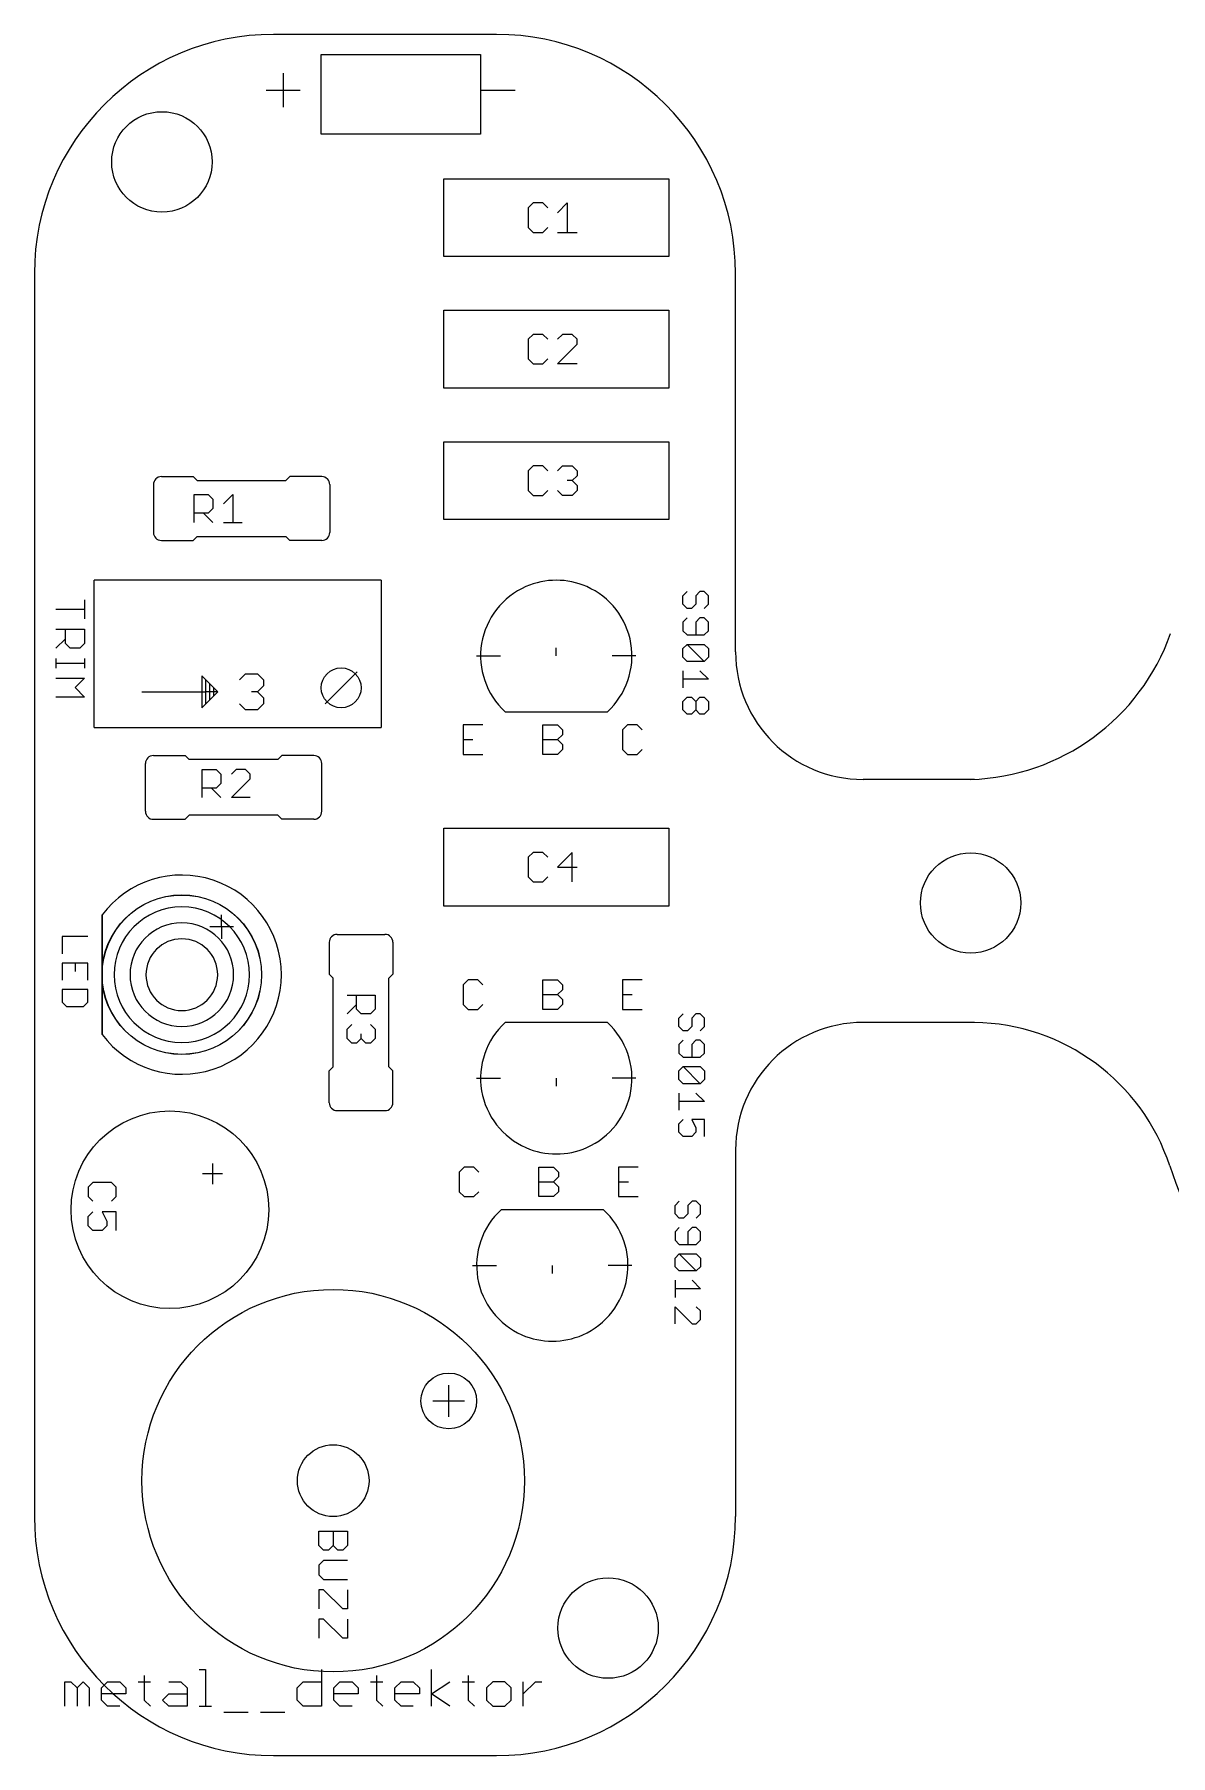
# Model space of a CAD drawing. Extents: x 0 to 93.7, y 0 to 54.9.
# Drawn here: x 0 to 36.2, y 0 to 54.9 of the extents above; entities that cross this region are included whole.
import ezdxf

# ---------------------------------------------------------------- set-up
doc = ezdxf.new("R2010")
doc.units = 0
for name, color, linetype in [('20', 53, 'CONTINUOUS'), ('21', 4, 'CONTINUOUS'), ('22', 21, 'CONTINUOUS'), ('25', 4, 'CONTINUOUS')]:
    doc.layers.add(name, color=color, linetype=linetype)

msp = doc.modelspace()

# ---------------------------------------------------------------- linework, layer by layer
at = {"layer": '20'}
for p, q in [((14.732, 54.864), (7.62, 54.864)), ((0, 47.244), (0, 7.62)), ((22.352, 35.179), (22.352, 47.244)), ((29.845, 31.115), (26.416, 31.115)), ((29.972, 31.115), (29.845, 31.115)), ((29.972, 23.368), (26.416, 23.368)), ((22.352, 19.304), (22.352, 7.62)), ((7.62, 0), (14.732, 0))]:
    msp.add_line(p, q, dxfattribs=at)
for centre in [(4.064, 50.8), (29.845, 27.178), (18.288, 4.064)]:
    msp.add_circle(centre, 1.6, dxfattribs=at)
for centre, radius, start, end in [((7.62, 47.244), 7.62, 90, 180), ((14.732, 47.244), 7.62, 0, 90), ((29.6352, 38.099), 6.9872, 271.7203, 340.47), ((26.416, 35.179), 4.064, 180, 270), ((26.416, 19.304), 4.064, 90, 180), ((29.8817, 16.724), 6.6447, 18.1699, 89.2211), ((62.0945, 27.7584), 27.4064, 199.088, 349.9198), ((7.62, 7.62), 7.62, 180, 270), ((14.732, 7.62), 7.62, 270, 0)]:
    msp.add_arc(centre, radius, start, end, dxfattribs=at)
at = {"layer": '21'}
for p, q in [((9.144, 51.689), (9.144, 54.229)), ((9.144, 54.229), (14.224, 54.229)), ((14.224, 54.229), (14.224, 51.689)), ((7.928, 53.629), (7.928, 52.5444)), ((7.3856, 53.0867), (8.4703, 53.0867)), ((14.2436, 53.0867), (15.3283, 53.0867)), ((14.224, 51.689), (9.144, 51.689)), ((13.054, 50.262), (20.22, 50.262)), ((13.054, 47.782), (13.054, 50.262)), ((20.22, 50.262), (20.22, 47.782)), ((20.22, 47.782), (13.054, 47.782)), ((13.054, 43.591), (13.054, 46.071)), ((13.054, 46.071), (20.22, 46.071)), ((20.22, 46.071), (20.22, 43.591)), ((20.22, 43.591), (13.054, 43.591)), ((13.054, 39.4), (13.054, 41.88)), ((13.054, 41.88), (20.22, 41.88)), ((20.22, 41.88), (20.22, 39.4)), ((4.048, 40.767), (5.064, 40.767)), ((5.191, 40.64), (5.064, 40.767)), ((5.191, 40.64), (8.017, 40.64)), ((8.017, 40.64), (8.144, 40.767)), ((9.16, 40.767), (8.144, 40.767)), ((3.794, 40.513), (3.794, 38.989)), ((9.414, 40.513), (9.414, 38.989)), ((20.22, 39.4), (13.054, 39.4)), ((4.048, 38.735), (5.064, 38.735)), ((5.191, 38.862), (5.064, 38.735)), ((5.191, 38.862), (8.017, 38.862)), ((8.017, 38.862), (8.144, 38.735)), ((9.16, 38.735), (8.144, 38.735)), ((11.049, 37.465), (1.905, 37.465)), ((1.905, 32.766), (1.905, 37.465)), ((11.049, 37.465), (11.049, 32.766)), ((16.637, 35.052), (16.637, 35.306)), ((14.097, 35.052), (14.859, 35.052)), ((19.177, 35.052), (18.415, 35.052)), ((5.461, 34.29), (5.334, 34.417)), ((5.334, 34.417), (5.334, 33.401)), ((5.588, 34.163), (5.461, 34.29)), ((5.461, 33.909), (5.461, 34.29)), ((5.588, 33.655), (5.588, 34.163)), ((5.715, 34.036), (5.588, 34.163)), ((5.842, 33.909), (5.715, 34.036)), ((5.715, 33.782), (5.715, 34.036)), ((6.5405, 34.2908), (6.7312, 34.4815)), ((6.7312, 34.4815), (7.1125, 34.4815)), ((7.1125, 34.4815), (7.3032, 34.2908)), ((7.3032, 34.1001), (7.1125, 33.9095)), ((7.3032, 34.2908), (7.3032, 34.1001)), ((10.287, 34.544), (9.271, 33.528)), ((3.429, 33.909), (5.461, 33.909)), ((5.334, 33.401), (5.461, 33.528)), ((5.842, 33.909), (5.461, 33.909)), ((5.461, 33.528), (5.461, 33.909)), ((5.588, 33.655), (5.461, 33.528)), ((5.715, 33.782), (5.588, 33.655)), ((5.842, 33.909), (5.715, 33.782)), ((6.7312, 33.3375), (6.5405, 33.5282)), ((7.1125, 33.9095), (6.9218, 33.9095)), ((7.1125, 33.9095), (7.3032, 33.7188)), ((7.3032, 33.5282), (7.1125, 33.3375)), ((7.3032, 33.7188), (7.3032, 33.5282)), ((7.1125, 33.3375), (6.7312, 33.3375)), ((15.006, 33.274), (18.268, 33.274)), ((1.905, 32.766), (11.049, 32.766)), ((14.2944, 32.8557), (13.6673, 32.8557)), ((13.6673, 32.8557), (13.6673, 31.9151)), ((13.6673, 32.3854), (13.9809, 32.3854)), ((16.2073, 31.9151), (16.2073, 32.8557)), ((16.2073, 32.8557), (16.6776, 32.8557)), ((16.2073, 32.3854), (16.6776, 32.3854)), ((16.6776, 32.8557), (16.8344, 32.6989)), ((16.8344, 32.5422), (16.6776, 32.3854)), ((16.6776, 32.3854), (16.8344, 32.2286)), ((16.8344, 32.6989), (16.8344, 32.5422)), ((18.9041, 32.8557), (18.7473, 32.6989)), ((18.7473, 32.6989), (18.7473, 32.0719)), ((19.2176, 32.8557), (18.9041, 32.8557)), ((19.3744, 32.6989), (19.2176, 32.8557)), ((3.794, 31.877), (4.81, 31.877)), ((4.937, 31.75), (4.81, 31.877)), ((7.763, 31.75), (7.89, 31.877)), ((8.906, 31.877), (7.89, 31.877)), ((13.6673, 31.9151), (14.2944, 31.9151)), ((16.6776, 31.9151), (16.2073, 31.9151)), ((16.8344, 32.0719), (16.6776, 31.9151)), ((16.8344, 32.2286), (16.8344, 32.0719)), ((18.7473, 32.0719), (18.9041, 31.9151)), ((18.9041, 31.9151), (19.2176, 31.9151)), ((19.2176, 31.9151), (19.3744, 32.0719)), ((3.54, 30.099), (3.54, 31.623)), ((7.763, 31.75), (4.937, 31.75)), ((9.16, 30.099), (9.16, 31.623)), ((3.794, 29.845), (4.81, 29.845)), ((4.937, 29.972), (4.81, 29.845)), ((7.763, 29.972), (4.937, 29.972)), ((7.763, 29.972), (7.89, 29.845)), ((8.906, 29.845), (7.89, 29.845)), ((13.054, 27.081), (13.054, 29.561)), ((13.054, 29.561), (20.22, 29.561)), ((20.22, 29.561), (20.22, 27.081)), ((20.22, 27.081), (13.054, 27.081)), ((2.159, 26.797), (2.159, 22.987)), ((5.969, 26.416), (5.588, 26.416)), ((5.969, 26.416), (5.969, 26.797)), ((6.35, 26.416), (5.969, 26.416)), ((5.969, 26.416), (5.969, 26.035)), ((9.398, 25.924), (9.398, 24.908)), ((9.652, 26.178), (11.176, 26.178)), ((11.43, 25.924), (11.43, 24.908)), ((9.525, 24.781), (9.398, 24.908)), ((9.525, 21.955), (9.525, 24.781)), ((11.303, 24.781), (11.43, 24.908)), ((11.303, 21.955), (11.303, 24.781)), ((13.8241, 24.7277), (13.6673, 24.5709)), ((14.1376, 24.7277), (13.8241, 24.7277)), ((14.2944, 24.5709), (14.1376, 24.7277)), ((16.2073, 23.7871), (16.2073, 24.7277)), ((16.2073, 24.7277), (16.6776, 24.7277)), ((16.6776, 24.7277), (16.8344, 24.5709)), ((19.3744, 24.7277), (18.7473, 24.7277)), ((18.7473, 24.7277), (18.7473, 23.7871)), ((13.6673, 24.5709), (13.6673, 23.9439)), ((16.2073, 24.2574), (16.6776, 24.2574)), ((16.8344, 24.4142), (16.6776, 24.2574)), ((16.6776, 24.2574), (16.8344, 24.1006)), ((16.8344, 24.5709), (16.8344, 24.4142)), ((18.7473, 24.2574), (19.0609, 24.2574)), ((13.6673, 23.9439), (13.8241, 23.7871)), ((13.8241, 23.7871), (14.1376, 23.7871)), ((14.1376, 23.7871), (14.2944, 23.9439)), ((16.6776, 23.7871), (16.2073, 23.7871)), ((16.8344, 23.9439), (16.6776, 23.7871)), ((16.8344, 24.1006), (16.8344, 23.9439)), ((18.7473, 23.7871), (19.3744, 23.7871)), ((18.268, 23.368), (15.006, 23.368)), ((9.525, 21.955), (9.398, 21.828)), ((11.303, 21.955), (11.43, 21.828)), ((9.398, 20.812), (9.398, 21.828)), ((11.43, 20.812), (11.43, 21.828)), ((14.097, 21.59), (14.859, 21.59)), ((16.637, 21.59), (16.637, 21.336)), ((19.177, 21.59), (18.415, 21.59)), ((9.652, 20.558), (11.176, 20.558)), ((5.6896, 18.2118), (5.6896, 18.8722)), ((13.6971, 18.7587), (13.5403, 18.6019)), ((14.0106, 18.7587), (13.6971, 18.7587)), ((14.1674, 18.6019), (14.0106, 18.7587)), ((16.0803, 17.8181), (16.0803, 18.7587)), ((16.0803, 18.7587), (16.5506, 18.7587)), ((16.5506, 18.7587), (16.7074, 18.6019)), ((19.2474, 18.7587), (18.6203, 18.7587)), ((18.6203, 18.7587), (18.6203, 17.8181)), ((5.9944, 18.542), (5.3594, 18.542)), ((13.5403, 18.6019), (13.5403, 17.9749)), ((16.0803, 18.2884), (16.5506, 18.2884)), ((16.7074, 18.4452), (16.5506, 18.2884)), ((16.5506, 18.2884), (16.7074, 18.1316)), ((16.7074, 18.6019), (16.7074, 18.4452)), ((16.7074, 18.1316), (16.7074, 17.9749)), ((18.6203, 18.2884), (18.9339, 18.2884)), ((13.5403, 17.9749), (13.6971, 17.8181)), ((13.6971, 17.8181), (14.0106, 17.8181)), ((14.0106, 17.8181), (14.1674, 17.9749)), ((16.5506, 17.8181), (16.0803, 17.8181)), ((16.7074, 17.9749), (16.5506, 17.8181)), ((18.6203, 17.8181), (19.2474, 17.8181)), ((18.141, 17.399), (14.879, 17.399)), ((13.97, 15.621), (14.732, 15.621)), ((16.51, 15.621), (16.51, 15.367)), ((19.05, 15.621), (18.288, 15.621)), ((13.208, 10.795), (13.208, 11.811)), ((12.7, 11.303), (13.716, 11.303))]:
    msp.add_line(p, q, dxfattribs=at)
for centre, radius in [((9.779, 34.036), 0.635), ((4.699, 24.892), 2.54), ((4.318, 17.399), 3.15), ((9.525, 8.763), 6.096), ((13.208, 11.303), 0.889), ((9.525, 8.763), 1.143)]:
    msp.add_circle(centre, radius, dxfattribs=at)
for centre, radius, start, end in [((4.048, 40.513), 0.254, 90, 180), ((9.16, 40.513), 0.254, 0, 90), ((4.048, 38.989), 0.254, 180, 270), ((9.16, 38.989), 0.254, 270, 0), ((16.637, 35.052), 2.413, 66.3181, 113.6819), ((16.6373, 35.052), 2.413, 113.682, 227.4642), ((16.6367, 35.052), 2.413, 312.5358, 66.318), ((3.794, 31.623), 0.254, 90, 180), ((8.906, 31.623), 0.254, 0, 90), ((3.794, 30.099), 0.254, 180, 270), ((8.906, 30.099), 0.254, 270, 0), ((4.699, 24.892), 3.175, 216.8699, 143.1301), ((4.699, 24.892), 2.159, 90, 180), ((4.699, 24.892), 1.651, 90, 180), ((4.699, 24.892), 1.143, 90, 180), ((9.652, 25.924), 0.254, 90, 180), ((11.176, 25.924), 0.254, 0, 90), ((4.699, 24.892), 1.143, 270, 0), ((4.699, 24.892), 1.651, 270, 0), ((4.699, 24.892), 2.159, 270, 0), ((16.6373, 21.59), 2.413, 132.5358, 246.318), ((16.6367, 21.59), 2.413, 293.682, 47.4642), ((9.652, 20.812), 0.254, 180, 270), ((11.176, 20.812), 0.254, 270, 0), ((16.637, 21.59), 2.413, 246.3181, 293.6819), ((16.5103, 15.621), 2.413, 132.5358, 246.318), ((16.5097, 15.621), 2.413, 293.682, 47.4642), ((16.51, 15.621), 2.413, 246.3181, 293.6819)]:
    msp.add_arc(centre, radius, start, end, dxfattribs=at)
at = {"layer": '22'}
msp.add_line((2.159, 22.987), (2.159, 26.797), dxfattribs=at)
msp.add_circle((4.699, 24.892), 2.5432, dxfattribs=at)
for radius, start, end in [(3.175, 0, 143.1301), (2.159, 0, 90), (1.651, 0, 90), (1.143, 0, 90), (3.175, 216.8699, 360), (2.159, 180, 270), (1.651, 180, 270), (1.143, 180, 270)]:
    msp.add_arc((4.699, 24.892), radius, start, end, dxfattribs=at)
at = {"layer": '25'}
for p, q in [((15.8963, 49.4927), (15.7396, 49.3359)), ((16.2099, 49.4927), (15.8963, 49.4927)), ((16.3666, 49.3359), (16.2099, 49.4927)), ((16.6751, 49.1792), (16.9886, 49.4927)), ((16.9886, 49.4927), (16.9886, 48.5521)), ((15.7396, 49.3359), (15.7396, 48.7089)), ((15.7396, 48.7089), (15.8963, 48.5521)), ((15.8963, 48.5521), (16.2099, 48.5521)), ((16.2099, 48.5521), (16.3666, 48.7089)), ((16.6751, 48.5521), (17.3022, 48.5521)), ((15.8963, 45.3017), (15.7396, 45.1449)), ((15.7396, 45.1449), (15.7396, 44.5179)), ((16.2099, 45.3017), (15.8963, 45.3017)), ((16.3666, 45.1449), (16.2099, 45.3017)), ((16.8319, 45.3017), (16.6751, 45.1449)), ((17.1454, 45.3017), (16.8319, 45.3017)), ((17.3022, 45.1449), (17.1454, 45.3017)), ((17.3022, 44.9882), (17.3022, 45.1449)), ((15.7396, 44.5179), (15.8963, 44.3611)), ((16.2099, 44.3611), (16.3666, 44.5179)), ((16.6751, 44.3611), (17.3022, 44.9882)), ((15.8963, 44.3611), (16.2099, 44.3611)), ((17.3022, 44.3611), (16.6751, 44.3611)), ((15.8963, 41.1107), (15.7396, 40.9539)), ((15.7396, 40.9539), (15.7396, 40.3269)), ((16.2099, 41.1107), (15.8963, 41.1107)), ((16.3666, 40.9539), (16.2099, 41.1107)), ((16.6751, 40.9539), (16.8319, 41.1107)), ((16.8319, 41.1107), (17.1454, 41.1107)), ((17.1454, 40.6404), (16.9886, 40.6404)), ((17.1454, 41.1107), (17.3022, 40.9539)), ((17.3022, 40.7972), (17.1454, 40.6404)), ((17.1454, 40.6404), (17.3022, 40.4836)), ((17.3022, 40.9539), (17.3022, 40.7972)), ((5.097, 39.3065), (5.097, 40.1963)), ((5.097, 40.1963), (5.5419, 40.1963)), ((5.5419, 40.1963), (5.6902, 40.048)), ((6.0325, 39.8997), (6.3291, 40.1963)), ((6.3291, 40.1963), (6.3291, 39.3065)), ((15.7396, 40.3269), (15.8963, 40.1701)), ((15.8963, 40.1701), (16.2099, 40.1701)), ((16.2099, 40.1701), (16.3666, 40.3269)), ((16.8319, 40.1701), (16.6751, 40.3269)), ((17.1454, 40.1701), (16.8319, 40.1701)), ((17.3022, 40.3269), (17.1454, 40.1701)), ((17.3022, 40.4836), (17.3022, 40.3269)), ((5.5419, 39.6031), (5.097, 39.6031)), ((5.3936, 39.6031), (5.6902, 39.3065)), ((5.6902, 39.7514), (5.5419, 39.6031)), ((5.6902, 40.048), (5.6902, 39.7514)), ((6.0325, 39.3065), (6.6257, 39.3065)), ((1.601, 36.8433), (1.601, 36.2332)), ((20.6756, 36.9705), (20.8112, 37.1061)), ((20.6756, 36.6994), (20.6756, 36.9705)), ((21.2179, 37.1061), (21.0823, 36.9705)), ((21.0823, 36.9705), (21.0823, 36.6994)), ((21.3535, 37.1061), (21.2179, 37.1061)), ((21.4891, 36.9705), (21.3535, 37.1061)), ((21.4891, 36.6994), (21.4891, 36.9705)), ((0.6858, 36.5383), (1.601, 36.5383)), ((20.8112, 36.5638), (20.6756, 36.6994)), ((20.8112, 36.2642), (20.6756, 36.1286)), ((20.9468, 36.5638), (20.8112, 36.5638)), ((21.0823, 36.6994), (20.9468, 36.5638)), ((21.2179, 36.2642), (21.0823, 36.1286)), ((21.3535, 36.2642), (21.2179, 36.2642)), ((21.3535, 36.5638), (21.4891, 36.6994)), ((21.4891, 36.1286), (21.3535, 36.2642)), ((0.6858, 35.9078), (1.601, 35.9078)), ((0.9909, 35.4502), (0.9909, 35.9078)), ((1.601, 35.9078), (1.601, 35.4502)), ((20.6756, 36.1286), (20.6756, 35.8574)), ((20.6756, 35.8574), (20.8112, 35.7218)), ((20.8112, 35.7218), (21.3535, 35.7218)), ((21.0823, 36.1286), (21.0823, 35.7218)), ((21.3535, 35.7218), (21.4891, 35.8574)), ((21.4891, 35.8574), (21.4891, 36.1286)), ((0.9909, 35.6027), (0.6858, 35.2977)), ((1.1434, 35.2977), (0.9909, 35.4502)), ((1.4485, 35.2977), (1.1434, 35.2977)), ((1.601, 35.4502), (1.4485, 35.2977)), ((20.6756, 35.2866), (20.8112, 35.4222)), ((20.6756, 35.0154), (20.6756, 35.2866)), ((20.8112, 35.4222), (21.3535, 35.4222)), ((20.8112, 35.4222), (21.3535, 34.8799)), ((21.3535, 35.4222), (21.4891, 35.2866)), ((21.4891, 35.2866), (21.4891, 35.0154)), ((0.6858, 34.9723), (0.6858, 34.6672)), ((0.6858, 34.8198), (1.601, 34.8198)), ((1.601, 34.9723), (1.601, 34.6672)), ((20.8112, 34.8799), (20.6756, 35.0154)), ((20.6756, 34.5802), (20.6756, 34.0379)), ((21.3535, 34.8799), (20.8112, 34.8799)), ((21.2179, 34.5802), (21.4891, 34.3091)), ((21.4891, 35.0154), (21.3535, 34.8799)), ((0.6858, 34.3486), (1.601, 34.3486)), ((1.601, 34.3486), (1.2959, 34.0435)), ((1.2959, 34.0435), (1.601, 33.7385)), ((21.4891, 34.3091), (20.6756, 34.3091)), ((1.601, 33.7385), (0.6858, 33.7385)), ((20.6756, 33.6027), (20.8112, 33.7383)), ((20.6756, 33.3315), (20.6756, 33.6027)), ((20.8112, 33.7383), (20.9468, 33.7383)), ((20.9468, 33.7383), (21.0823, 33.6027)), ((21.0823, 33.6027), (21.2179, 33.7383)), ((21.0823, 33.6027), (21.0823, 33.3315)), ((21.2179, 33.7383), (21.3535, 33.7383)), ((21.3535, 33.7383), (21.4891, 33.6027)), ((21.4891, 33.6027), (21.4891, 33.3315)), ((20.8112, 33.1959), (20.6756, 33.3315)), ((20.9468, 33.1959), (20.8112, 33.1959)), ((21.0823, 33.3315), (20.9468, 33.1959)), ((21.2179, 33.1959), (21.0823, 33.3315)), ((21.3535, 33.1959), (21.2179, 33.1959)), ((21.4891, 33.3315), (21.3535, 33.1959)), ((5.351, 30.5435), (5.351, 31.4333)), ((5.351, 31.4333), (5.7959, 31.4333)), ((5.7959, 31.4333), (5.9442, 31.285)), ((5.9442, 31.285), (5.9442, 30.9884)), ((6.4348, 31.4333), (6.2865, 31.285)), ((6.7314, 31.4333), (6.4348, 31.4333)), ((6.8797, 31.285), (6.7314, 31.4333)), ((6.8797, 31.1367), (6.8797, 31.285)), ((5.7959, 30.8401), (5.351, 30.8401)), ((5.6476, 30.8401), (5.9442, 30.5435)), ((5.9442, 30.9884), (5.7959, 30.8401)), ((6.2865, 30.5435), (6.8797, 31.1367)), ((6.8797, 30.5435), (6.2865, 30.5435)), ((15.8963, 28.7917), (15.7396, 28.6349)), ((15.7396, 28.6349), (15.7396, 28.0079)), ((16.2099, 28.7917), (15.8963, 28.7917)), ((16.3666, 28.6349), (16.2099, 28.7917)), ((17.1454, 28.7917), (16.6751, 28.3214)), ((17.1454, 27.8511), (17.1454, 28.7917)), ((15.7396, 28.0079), (15.8963, 27.8511)), ((16.2099, 27.8511), (16.3666, 28.0079)), ((16.6751, 28.3214), (17.3022, 28.3214)), ((15.8963, 27.8511), (16.2099, 27.8511)), ((1.7025, 26.1042), (0.889, 26.1042)), ((0.889, 26.1042), (0.889, 25.5618)), ((1.7025, 25.2622), (0.889, 25.2622)), ((0.889, 25.2622), (0.889, 24.7199)), ((1.2957, 25.2622), (1.2957, 24.991)), ((1.7025, 24.7199), (1.7025, 25.2622)), ((1.7025, 24.4202), (0.889, 24.4202)), ((0.889, 24.4202), (0.889, 24.0135)), ((1.7025, 24.0135), (1.7025, 24.4202)), ((9.9695, 24.24), (10.8593, 24.24)), ((10.2661, 23.7951), (10.2661, 24.24)), ((10.8593, 24.24), (10.8593, 23.7951)), ((0.889, 24.0135), (1.0246, 23.8779)), ((1.0246, 23.8779), (1.5669, 23.8779)), ((1.5669, 23.8779), (1.7025, 24.0135)), ((10.2661, 23.9434), (9.9695, 23.6468)), ((10.4144, 23.6468), (10.2661, 23.7951)), ((10.711, 23.6468), (10.4144, 23.6468)), ((10.8593, 23.7951), (10.711, 23.6468)), ((20.5486, 23.5085), (20.6842, 23.6441)), ((21.0909, 23.6441), (20.9553, 23.5085)), ((21.2265, 23.6441), (21.0909, 23.6441)), ((21.3621, 23.5085), (21.2265, 23.6441)), ((9.9695, 23.1562), (10.1178, 23.3045)), ((9.9695, 22.8596), (9.9695, 23.1562)), ((10.711, 23.3045), (10.8593, 23.1562)), ((10.8593, 23.1562), (10.8593, 22.8596)), ((20.5486, 23.2374), (20.5486, 23.5085)), ((20.6842, 23.1018), (20.5486, 23.2374)), ((20.8198, 23.1018), (20.6842, 23.1018)), ((20.9553, 23.2374), (20.8198, 23.1018)), ((20.9553, 23.5085), (20.9553, 23.2374)), ((21.2265, 23.1018), (21.3621, 23.2374)), ((21.3621, 23.2374), (21.3621, 23.5085)), ((10.1178, 22.7113), (9.9695, 22.8596)), ((10.2661, 22.7113), (10.1178, 22.7113)), ((10.4144, 22.8596), (10.2661, 22.7113)), ((10.4144, 22.8596), (10.4144, 23.0079)), ((10.5627, 22.7113), (10.4144, 22.8596)), ((10.711, 22.7113), (10.5627, 22.7113)), ((10.8593, 22.8596), (10.711, 22.7113)), ((20.6842, 22.8022), (20.5486, 22.6666)), ((20.5486, 22.6666), (20.5486, 22.3954)), ((21.0909, 22.8022), (20.9553, 22.6666)), ((20.9553, 22.6666), (20.9553, 22.2598)), ((21.2265, 22.8022), (21.0909, 22.8022)), ((21.3621, 22.6666), (21.2265, 22.8022)), ((21.3621, 22.3954), (21.3621, 22.6666)), ((20.5486, 22.3954), (20.6842, 22.2598)), ((20.5486, 21.8246), (20.6842, 21.9602)), ((20.6842, 22.2598), (21.2265, 22.2598)), ((20.6842, 21.9602), (21.2265, 21.9602)), ((20.6842, 21.9602), (21.2265, 21.4179)), ((21.2265, 22.2598), (21.3621, 22.3954)), ((21.2265, 21.9602), (21.3621, 21.8246)), ((20.5486, 21.5534), (20.5486, 21.8246)), ((20.6842, 21.4179), (20.5486, 21.5534)), ((21.2265, 21.4179), (20.6842, 21.4179)), ((21.3621, 21.5534), (21.2265, 21.4179)), ((21.3621, 21.8246), (21.3621, 21.5534)), ((20.5486, 21.1182), (20.5486, 20.5759)), ((21.0909, 21.1182), (21.3621, 20.8471)), ((21.3621, 20.8471), (20.5486, 20.8471)), ((20.5486, 20.1407), (20.6842, 20.2763)), ((20.5486, 19.8695), (20.5486, 20.1407)), ((20.6842, 19.7339), (20.5486, 19.8695)), ((21.3621, 20.2763), (20.9553, 20.2763)), ((20.9553, 20.2763), (21.0909, 20.0051)), ((21.0909, 19.8695), (20.9553, 19.7339)), ((21.0909, 20.0051), (21.0909, 19.8695)), ((21.3621, 19.7339), (21.3621, 20.2763)), ((20.9553, 19.7339), (20.6842, 19.7339)), ((1.8628, 18.271), (1.7145, 18.1227)), ((1.7145, 18.1227), (1.7145, 17.8261)), ((2.456, 18.271), (1.8628, 18.271)), ((2.6043, 18.1227), (2.456, 18.271)), ((2.6043, 17.8261), (2.6043, 18.1227)), ((1.7145, 17.8261), (1.8628, 17.6778)), ((2.456, 17.6778), (2.6043, 17.8261)), ((20.4216, 17.5395), (20.5572, 17.6751)), ((20.9639, 17.6751), (20.8283, 17.5395)), ((21.0995, 17.6751), (20.9639, 17.6751)), ((21.2351, 17.5395), (21.0995, 17.6751)), ((1.7145, 17.1872), (1.8628, 17.3355)), ((1.7145, 16.8906), (1.7145, 17.1872)), ((2.6043, 17.3355), (2.1594, 17.3355)), ((2.1594, 17.3355), (2.3077, 17.0389)), ((2.3077, 17.0389), (2.3077, 16.8906)), ((2.6043, 16.7423), (2.6043, 17.3355)), ((20.4216, 17.2684), (20.4216, 17.5395)), ((20.5572, 17.1328), (20.4216, 17.2684)), ((20.6928, 17.1328), (20.5572, 17.1328)), ((20.8283, 17.2684), (20.6928, 17.1328)), ((20.8283, 17.5395), (20.8283, 17.2684)), ((21.0995, 17.1328), (21.2351, 17.2684)), ((21.2351, 17.2684), (21.2351, 17.5395)), ((1.8628, 16.7423), (1.7145, 16.8906)), ((2.1594, 16.7423), (1.8628, 16.7423)), ((2.3077, 16.8906), (2.1594, 16.7423)), ((20.5572, 16.8332), (20.4216, 16.6976)), ((20.4216, 16.6976), (20.4216, 16.4264)), ((20.9639, 16.8332), (20.8283, 16.6976)), ((20.8283, 16.6976), (20.8283, 16.2908)), ((21.0995, 16.8332), (20.9639, 16.8332)), ((21.2351, 16.6976), (21.0995, 16.8332)), ((21.2351, 16.4264), (21.2351, 16.6976)), ((20.4216, 16.4264), (20.5572, 16.2908)), ((20.4216, 15.8556), (20.5572, 15.9912)), ((20.5572, 16.2908), (21.0995, 16.2908)), ((20.5572, 15.9912), (21.0995, 15.9912)), ((20.5572, 15.9912), (21.0995, 15.4489)), ((21.0995, 16.2908), (21.2351, 16.4264)), ((21.0995, 15.9912), (21.2351, 15.8556)), ((20.4216, 15.5844), (20.4216, 15.8556)), ((20.5572, 15.4489), (20.4216, 15.5844)), ((21.0995, 15.4489), (20.5572, 15.4489)), ((21.2351, 15.5844), (21.0995, 15.4489)), ((21.2351, 15.8556), (21.2351, 15.5844)), ((20.4216, 15.1492), (20.4216, 14.6069)), ((21.2351, 14.8781), (20.4216, 14.8781)), ((20.9639, 15.1492), (21.2351, 14.8781)), ((20.4216, 13.7649), (20.4216, 14.3073)), ((20.4216, 14.3073), (20.9639, 13.7649)), ((21.2351, 14.1717), (21.0995, 14.3073)), ((20.9639, 13.7649), (21.0995, 13.7649)), ((21.0995, 13.7649), (21.2351, 13.9005)), ((21.2351, 13.9005), (21.2351, 14.1717)), ((9.0678, 7.1542), (9.983, 7.1542)), ((9.0678, 6.6966), (9.0678, 7.1542)), ((9.5254, 7.1542), (9.5254, 6.6966)), ((9.983, 7.1542), (9.983, 6.6966)), ((9.2203, 6.5441), (9.0678, 6.6966)), ((9.5254, 6.6966), (9.3729, 6.5441)), ((9.6779, 6.5441), (9.5254, 6.6966)), ((9.983, 6.6966), (9.8305, 6.5441)), ((9.2203, 6.2187), (9.0678, 6.0662)), ((9.0678, 6.0662), (9.0678, 5.7611)), ((9.3729, 6.5441), (9.2203, 6.5441)), ((9.983, 6.2187), (9.2203, 6.2187)), ((9.8305, 6.5441), (9.6779, 6.5441)), ((9.0678, 5.7611), (9.2203, 5.6086)), ((9.2203, 5.6086), (9.983, 5.6086)), ((9.2203, 5.2832), (9.0678, 5.2832)), ((9.0678, 5.2832), (9.0678, 4.6731)), ((9.8305, 4.6731), (9.2203, 5.2832)), ((9.983, 5.2832), (9.983, 4.6731)), ((9.983, 4.6731), (9.8305, 4.6731)), ((9.2203, 4.3477), (9.0678, 4.3477)), ((9.0678, 4.3477), (9.0678, 3.7376)), ((9.8305, 3.7376), (9.2203, 4.3477)), ((9.983, 4.3477), (9.983, 3.7376)), ((9.983, 3.7376), (9.8305, 3.7376)), ((5.2566, 2.7442), (5.4515, 2.7442)), ((5.4515, 2.7442), (5.4515, 1.5748)), ((9.1546, 2.7442), (9.1546, 1.5748)), ((12.6628, 1.5748), (12.6628, 2.7442)), ((0.9688, 1.5748), (0.9688, 2.3544)), ((0.9688, 2.3544), (1.1637, 2.3544)), ((1.1637, 2.3544), (1.3586, 2.1595)), ((1.3586, 2.1595), (1.5535, 2.3544)), ((1.5535, 2.3544), (1.7484, 2.1595)), ((2.1382, 2.1595), (2.3331, 2.3544)), ((2.3331, 2.3544), (2.7229, 2.3544)), ((2.7229, 2.3544), (2.9178, 2.1595)), ((3.3076, 2.3544), (3.6974, 2.3544)), ((3.5025, 2.5493), (3.5025, 1.7697)), ((4.2821, 2.3544), (4.6719, 2.3544)), ((4.6719, 2.3544), (4.8668, 2.1595)), ((8.375, 2.1595), (8.5699, 2.3544)), ((8.5699, 2.3544), (9.1546, 2.3544)), ((9.5444, 2.1595), (9.7393, 2.3544)), ((9.7393, 2.3544), (10.1291, 2.3544)), ((10.1291, 2.3544), (10.324, 2.1595)), ((10.7138, 2.3544), (11.1036, 2.3544)), ((10.9087, 2.5493), (10.9087, 1.7697)), ((11.4934, 2.1595), (11.6883, 2.3544)), ((11.6883, 2.3544), (12.0781, 2.3544)), ((12.0781, 2.3544), (12.273, 2.1595)), ((12.6628, 1.9646), (13.2475, 2.3544)), ((13.6373, 2.3544), (14.0271, 2.3544)), ((13.8322, 2.5493), (13.8322, 1.7697)), ((14.6118, 2.3544), (14.4169, 2.1595)), ((15.0016, 2.3544), (14.6118, 2.3544)), ((15.1965, 2.1595), (15.0016, 2.3544)), ((15.5863, 1.5748), (15.5863, 2.3544)), ((15.5863, 1.9646), (15.9761, 2.3544)), ((15.9761, 2.3544), (16.171, 2.3544)), ((1.3586, 2.1595), (1.3586, 1.5748)), ((1.7484, 2.1595), (1.7484, 1.5748)), ((2.1382, 1.7697), (2.1382, 2.1595)), ((2.9178, 1.9646), (2.1382, 1.9646)), ((2.3331, 1.5748), (2.1382, 1.7697)), ((2.9178, 2.1595), (2.9178, 1.9646)), ((3.5025, 1.7697), (3.6974, 1.5748)), ((4.0872, 1.7697), (4.2821, 1.9646)), ((4.2821, 1.5748), (4.0872, 1.7697)), ((4.2821, 1.9646), (4.8668, 1.9646)), ((4.8668, 2.1595), (4.8668, 1.5748)), ((8.375, 1.7697), (8.375, 2.1595)), ((8.5699, 1.5748), (8.375, 1.7697)), ((9.5444, 1.7697), (9.5444, 2.1595)), ((10.324, 1.9646), (9.5444, 1.9646)), ((9.7393, 1.5748), (9.5444, 1.7697)), ((10.324, 2.1595), (10.324, 1.9646)), ((10.9087, 1.7697), (11.1036, 1.5748)), ((11.4934, 1.7697), (11.4934, 2.1595)), ((12.273, 1.9646), (11.4934, 1.9646)), ((11.6883, 1.5748), (11.4934, 1.7697)), ((12.273, 2.1595), (12.273, 1.9646)), ((13.2475, 1.5748), (12.6628, 1.9646)), ((13.8322, 1.7697), (14.0271, 1.5748)), ((14.4169, 2.1595), (14.4169, 1.7697)), ((14.4169, 1.7697), (14.6118, 1.5748)), ((15.0016, 1.5748), (15.1965, 1.7697)), ((15.1965, 1.7697), (15.1965, 2.1595)), ((2.7229, 1.5748), (2.3331, 1.5748)), ((4.8668, 1.5748), (4.2821, 1.5748)), ((5.2566, 1.5748), (5.6464, 1.5748)), ((6.0362, 1.3799), (6.8158, 1.3799)), ((7.2056, 1.3799), (7.9852, 1.3799)), ((9.1546, 1.5748), (8.5699, 1.5748)), ((10.1291, 1.5748), (9.7393, 1.5748)), ((12.0781, 1.5748), (11.6883, 1.5748)), ((14.6118, 1.5748), (15.0016, 1.5748))]:
    msp.add_line(p, q, dxfattribs=at)

doc.saveas('drawing.dxf')
